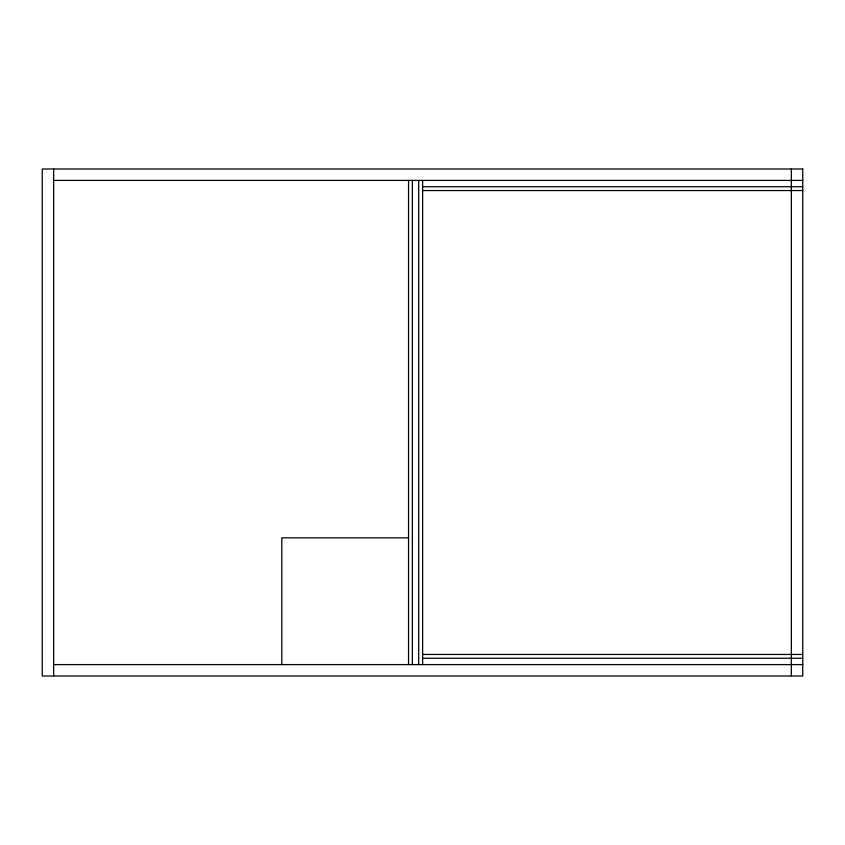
<?xml version="1.0" encoding="UTF-8"?>
<svg xmlns="http://www.w3.org/2000/svg" width="845" height="845" viewBox="0 0 845 845"><rect width="100%" height="100%" fill="white"/><g stroke="black" fill="none" stroke-linecap="round" stroke-linejoin="round"><path stroke-width="1.27" d="M53.657 180.407L802.75 180.407M422.627 186.745L802.75 186.745M422.627 190.547L802.75 190.547M408.558 537.842L281.808 537.842L281.808 664.592M422.627 654.452L802.75 654.452M422.627 658.255L802.75 658.255M53.657 664.592L802.75 664.592M791.342 169L791.342 676M422.627 180.407L422.627 664.592M418.697 180.407L418.697 664.592M412.36 180.407L412.36 664.592M408.558 180.407L408.558 664.592M53.657 169L53.657 676M802.75 169L42.25 169L42.25 676L802.75 676L802.75 169"/></g></svg>
